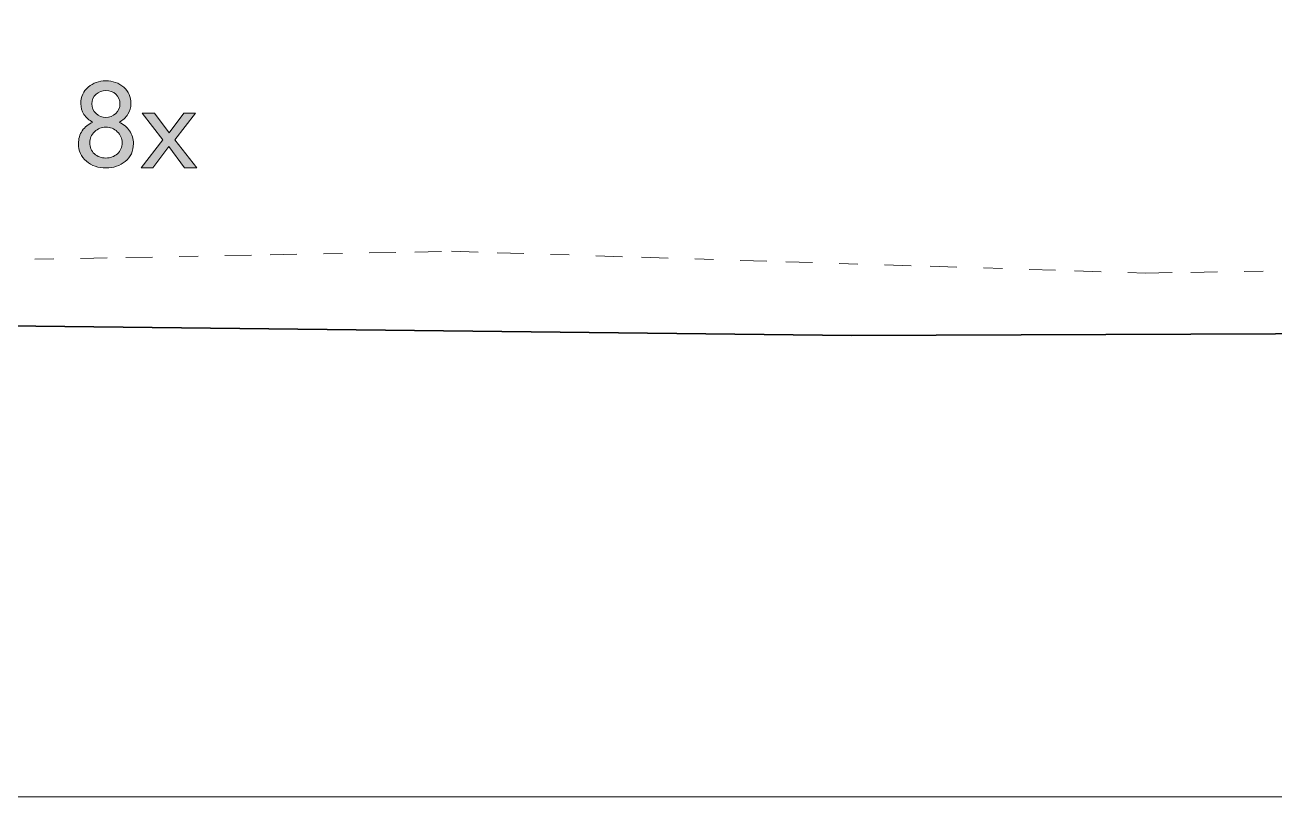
# Model space of a CAD drawing. Header units: inches. Extents: x 35 to 560, y 561 to 1057.
# Drawn here: x 228.21 to 234.82, y 560.52 to 564.6 of the extents above; entities that cross this region are included whole.
import ezdxf

# ---------------------------------------------------------------- set-up
doc = ezdxf.new("R2010")
doc.units = ezdxf.units.IN
doc.header["$MEASUREMENT"] = 0
doc.linetypes.add('AI-Linetype-8', pattern=[0.635, 0.141111, -0.035278, 0.141111, -0.141111, 0.035278, -0.141111])
doc.layers.add('Livello 1', color=7, linetype='Continuous')

msp = doc.modelspace()

# ---------------------------------------------------------------- hatches: boundary and pattern name
at = {"layer": 'Livello 1', "true_color": 0x010101}
h = msp.add_hatch(color=18, dxfattribs=at)
h.dxf.hatch_style = 2
edge = h.paths.add_edge_path()
edge.add_spline(control_points=[(228.7061, 564.0898), (228.7299, 564.0797), (228.7485, 564.0646), (228.762, 564.0445), (228.7754, 564.0245), (228.7822, 564.0019), (228.7822, 563.9766), (228.7822, 563.9369), (228.7678, 563.9055), (228.7394, 563.8824), (228.7108, 563.8593), (228.6766, 563.8477), (228.6367, 563.8477), (228.596, 563.8477), (228.5616, 563.8595), (228.5335, 563.8833), (228.5054, 563.9071), (228.4913, 563.9382), (228.4913, 563.9766), (228.4913, 564.0023), (228.4981, 564.0251), (228.5118, 564.0451), (228.5253, 564.0652), (228.5442, 564.0802), (228.5682, 564.0898), (228.5475, 564.1001), (228.5317, 564.1141), (228.5206, 564.1315), (228.5096, 564.149), (228.504, 564.1676), (228.504, 564.1875), (228.504, 564.2246), (228.517, 564.2542), (228.5431, 564.276), (228.5691, 564.2978), (228.6001, 564.3087), (228.6361, 564.3087), (228.6735, 564.3087), (228.7051, 564.2977), (228.7308, 564.2755), (228.7566, 564.2535), (228.7694, 564.2241), (228.7694, 564.1875), (228.7694, 564.1681), (228.764, 564.1495), (228.7531, 564.132), (228.7423, 564.1144), (228.7266, 564.1004), (228.7061, 564.0898)], knot_values=[0, 0, 0, 0, 0.035278, 0.035278, 0.035278, 0.070556, 0.070556, 0.070556, 0.105833, 0.105833, 0.105833, 0.141111, 0.141111, 0.141111, 0.176389, 0.176389, 0.176389, 0.211667, 0.211667, 0.211667, 0.246944, 0.246944, 0.246944, 0.282222, 0.282222, 0.282222, 0.3175, 0.3175, 0.3175, 0.352778, 0.352778, 0.352778, 0.388056, 0.388056, 0.388056, 0.423333, 0.423333, 0.423333, 0.458611, 0.458611, 0.458611, 0.493889, 0.493889, 0.493889, 0.529167, 0.529167, 0.529167, 0.564444, 0.564444, 0.564444, 0.564444], degree=3, periodic=0)
edge.add_line((228.7061, 564.0898), (228.7061, 564.0898))
edge = h.paths.add_edge_path()
edge.add_spline(control_points=[(228.6361, 563.9004), (228.6607, 563.9004), (228.6812, 563.9078), (228.6978, 563.9227), (228.7143, 563.9376), (228.7226, 563.9572), (228.7226, 563.9816), (228.7226, 564.0041), (228.7142, 564.0235), (228.6971, 564.0396), (228.6802, 564.0558), (228.6601, 564.0638), (228.6367, 564.0638), (228.6133, 564.0638), (228.5933, 564.0558), (228.5764, 564.0398), (228.5596, 564.0237), (228.5511, 564.0044), (228.5511, 563.9816), (228.5511, 563.9572), (228.5594, 563.9376), (228.5759, 563.9227), (228.5925, 563.9078), (228.6125, 563.9004), (228.6361, 563.9004)], knot_values=[0, 0, 0, 0, 0.035278, 0.035278, 0.035278, 0.070556, 0.070556, 0.070556, 0.105833, 0.105833, 0.105833, 0.141111, 0.141111, 0.141111, 0.176389, 0.176389, 0.176389, 0.211667, 0.211667, 0.211667, 0.246944, 0.246944, 0.246944, 0.282222, 0.282222, 0.282222, 0.282222], degree=3, periodic=0)
edge.add_line((228.6361, 563.9004), (228.6361, 563.9004))
edge = h.paths.add_edge_path()
edge.add_spline(control_points=[(228.6361, 564.1149), (228.6564, 564.1149), (228.6739, 564.1219), (228.6888, 564.1358), (228.7037, 564.1499), (228.7111, 564.1668), (228.7111, 564.1868), (228.7111, 564.208), (228.7039, 564.225), (228.6894, 564.2379), (228.6749, 564.2508), (228.6574, 564.2572), (228.6367, 564.2572), (228.6164, 564.2572), (228.5991, 564.2508), (228.5845, 564.2376), (228.5699, 564.2246), (228.5626, 564.2077), (228.5626, 564.1868), (228.5626, 564.1672), (228.5699, 564.1503), (228.5844, 564.1362), (228.5987, 564.122), (228.616, 564.1149), (228.6361, 564.1149)], knot_values=[0, 0, 0, 0, 0.035278, 0.035278, 0.035278, 0.070556, 0.070556, 0.070556, 0.105833, 0.105833, 0.105833, 0.141111, 0.141111, 0.141111, 0.176389, 0.176389, 0.176389, 0.211667, 0.211667, 0.211667, 0.246944, 0.246944, 0.246944, 0.282222, 0.282222, 0.282222, 0.282222], degree=3, periodic=0)
edge.add_line((228.6361, 564.1149), (228.6361, 564.1149))
at = {"layer": 'Livello 1'}
h = msp.add_hatch(color=256, dxfattribs=at)
h.dxf.hatch_style = 2
h.paths.add_polyline_path([(229.1176, 563.8477), (229.0522, 563.8477), (228.9697, 563.9608), (228.8857, 563.8477), (228.823, 563.8477), (228.9384, 563.9962), (228.8293, 564.1379), (228.8947, 564.1379), (228.9709, 564.0337), (229.0485, 564.1379), (229.1111, 564.1379), (229.0019, 563.9973)])

# ---------------------------------------------------------------- linework, layer by layer
at = {"layer": 'Livello 1', "lineweight": 0}
for points in [[(219.9813, 560.5182), (240.9813, 560.5182), (240.9813, 590.2182), (219.9813, 590.2182), (219.9813, 560.5182)], [(219.9813, 560.5182), (240.9813, 560.5182), (240.9813, 590.2182), (219.9813, 590.2182), (219.9813, 560.5182)], [(219.9813, 560.5182), (240.9813, 560.5182), (240.9813, 590.2182), (219.9813, 590.2182), (219.9813, 560.5182)], [(219.9813, 560.5182), (240.9813, 560.5182), (240.9813, 590.2182), (219.9813, 590.2182), (219.9813, 560.5182)], [(219.9813, 560.5182), (240.9813, 560.5182), (240.9813, 590.2182), (219.9813, 590.2182), (219.9813, 560.5182)], [(219.9813, 560.5182), (240.9813, 560.5182), (240.9813, 590.2182), (219.9813, 590.2182), (219.9813, 560.5182)], [(229.1176, 563.8477), (229.0522, 563.8477), (228.9697, 563.9608), (228.8857, 563.8477), (228.823, 563.8477), (228.9384, 563.9962), (228.8293, 564.1379), (228.8947, 564.1379), (228.9709, 564.0337), (229.0485, 564.1379), (229.1111, 564.1379), (229.0019, 563.9973), (229.1176, 563.8477)]]:
    msp.add_lwpolyline(points, dxfattribs=at)
at = {"layer": 'Livello 1', "linetype": 'AI-Linetype-8', "lineweight": 18}
msp.add_lwpolyline([(221.6873, 563.3522), (224.4415, 563.245), (224.9118, 563.3531), (227.7371, 563.3546), (230.4657, 563.4066), (234.1379, 563.2914), (239.0646, 563.3687)], dxfattribs=at)
at = {"layer": 'Livello 1', "lineweight": 35}
msp.add_open_spline([(239.2634, 562.9266), (239.2634, 562.9266), (239.5295, 563.1262), (239.5295, 563.1262), (239.5295, 563.1262), (239.2315, 563.3574), (239.2315, 563.3574), (239.2315, 563.3574), (239.5295, 563.5912), (239.5295, 563.5912), (239.5295, 563.5912), (239.5322, 565.6784), (239.5352, 568.0698), (239.5367, 569.3304), (239.3754, 570.6169), (239.3766, 571.7854), (239.3768, 571.9317), (239.5398, 572.134), (239.54, 572.2743), (239.5414, 573.6598), (239.5422, 574.8531), (239.5418, 575.1037), (239.5416, 575.2844), (239.2862, 575.2876), (239.2853, 575.3394), (239.2824, 575.4938), (239.5295, 575.5924), (239.5295, 575.5924), (239.5295, 575.5924), (239.5295, 575.6927), (239.5295, 575.6927), (239.5147, 575.7425), (238.9685, 575.8579), (238.7735, 575.7906), (238.6636, 575.7526), (236.1314, 575.7287), (233.8273, 575.7152), (232.048, 575.7047), (230.4048, 575.7004), (230.1181, 575.7004), (229.4602, 575.7004), (227.3878, 575.7229), (226.9979, 575.6555), (226.6079, 575.5882), (222.4583, 575.7971), (222.4583, 575.7971), (221.8228, 575.9032), (221.5762, 575.8916), (221.43, 575.9421), (221.43, 575.9421), (221.4549, 575.6813), (221.4549, 575.6813), (221.4549, 575.6813), (221.6327, 575.4642), (221.6327, 575.4642), (221.6327, 575.4642), (221.4549, 575.2759), (221.4549, 575.2759), (221.4549, 575.2759), (221.313, 571.5703), (221.6528, 570.2013), (221.7083, 569.9776), (221.4631, 569.6675), (221.4634, 569.4387), (221.4664, 566.52), (221.4664, 563.583), (221.4549, 563.6197), (221.4532, 563.6247), (221.5706, 563.5079), (221.7468, 563.3952), (221.8018, 563.3601), (221.4975, 563.1175), (221.4955, 562.9934), (221.4955, 562.9934), (221.7468, 562.7514), (222.356, 562.9198), (222.356, 562.9198), (224.7106, 562.9291), (224.7106, 562.9291), (224.7106, 562.9291), (225.3334, 563.0439), (225.3334, 563.0439), (225.3334, 563.0439), (232.5817, 562.9604), (232.5817, 562.9604), (232.5817, 562.9604), (238.867, 562.9853), (238.867, 562.9853), (238.867, 562.9853), (238.9123, 562.7081), (239.2634, 562.9266)], degree=3, knots=[0, 0, 0, 0, 1, 1, 1, 2, 2, 2, 3, 3, 3, 4, 4, 4, 5, 5, 5, 6, 6, 6, 7, 7, 7, 8, 8, 8, 9, 9, 9, 10, 10, 10, 11, 11, 11, 12, 12, 12, 13, 13, 13, 14, 14, 14, 15, 15, 15, 16, 16, 16, 17, 17, 17, 18, 18, 18, 19, 19, 19, 20, 20, 20, 21, 21, 21, 22, 22, 22, 23, 23, 23, 24, 24, 24, 25, 25, 25, 26, 26, 26, 27, 27, 27, 28, 28, 28, 29, 29, 29, 30, 30, 30, 30], dxfattribs=at)
at = {"layer": 'Livello 1', "lineweight": 0}
for points, knots in [([(228.7061, 564.0898), (228.7299, 564.0797), (228.7485, 564.0646), (228.762, 564.0445), (228.7754, 564.0245), (228.7822, 564.0019), (228.7822, 563.9766), (228.7822, 563.9369), (228.7678, 563.9055), (228.7394, 563.8824), (228.7108, 563.8593), (228.6766, 563.8477), (228.6367, 563.8477), (228.596, 563.8477), (228.5616, 563.8595), (228.5335, 563.8833), (228.5054, 563.9071), (228.4913, 563.9382), (228.4913, 563.9766), (228.4913, 564.0023), (228.4981, 564.0251), (228.5118, 564.0451), (228.5253, 564.0652), (228.5442, 564.0802), (228.5682, 564.0898), (228.5475, 564.1001), (228.5317, 564.1141), (228.5206, 564.1315), (228.5096, 564.149), (228.504, 564.1676), (228.504, 564.1875), (228.504, 564.2246), (228.517, 564.2542), (228.5431, 564.276), (228.5691, 564.2978), (228.6001, 564.3087), (228.6361, 564.3087), (228.6735, 564.3087), (228.7051, 564.2977), (228.7308, 564.2755), (228.7566, 564.2535), (228.7694, 564.2241), (228.7694, 564.1875), (228.7694, 564.1681), (228.764, 564.1495), (228.7531, 564.132), (228.7423, 564.1144), (228.7266, 564.1004), (228.7061, 564.0898)], [0, 0, 0, 0, 1, 1, 1, 2, 2, 2, 3, 3, 3, 4, 4, 4, 5, 5, 5, 6, 6, 6, 7, 7, 7, 8, 8, 8, 9, 9, 9, 10, 10, 10, 11, 11, 11, 12, 12, 12, 13, 13, 13, 14, 14, 14, 15, 15, 15, 16, 16, 16, 16]), ([(228.6361, 564.1149), (228.6564, 564.1149), (228.6739, 564.1219), (228.6888, 564.1358), (228.7037, 564.1499), (228.7111, 564.1668), (228.7111, 564.1868), (228.7111, 564.208), (228.7039, 564.225), (228.6894, 564.2379), (228.6749, 564.2508), (228.6574, 564.2572), (228.6367, 564.2572), (228.6164, 564.2572), (228.5991, 564.2508), (228.5845, 564.2376), (228.5699, 564.2246), (228.5626, 564.2077), (228.5626, 564.1868), (228.5626, 564.1672), (228.5699, 564.1503), (228.5844, 564.1362), (228.5987, 564.122), (228.616, 564.1149), (228.6361, 564.1149)], [0, 0, 0, 0, 1, 1, 1, 2, 2, 2, 3, 3, 3, 4, 4, 4, 5, 5, 5, 6, 6, 6, 7, 7, 7, 8, 8, 8, 8]), ([(228.6361, 563.9004), (228.6607, 563.9004), (228.6812, 563.9078), (228.6978, 563.9227), (228.7143, 563.9376), (228.7226, 563.9572), (228.7226, 563.9816), (228.7226, 564.0041), (228.7142, 564.0235), (228.6971, 564.0396), (228.6802, 564.0558), (228.6601, 564.0638), (228.6367, 564.0638), (228.6133, 564.0638), (228.5933, 564.0558), (228.5764, 564.0398), (228.5596, 564.0237), (228.5511, 564.0044), (228.5511, 563.9816), (228.5511, 563.9572), (228.5594, 563.9376), (228.5759, 563.9227), (228.5925, 563.9078), (228.6125, 563.9004), (228.6361, 563.9004)], [0, 0, 0, 0, 1, 1, 1, 2, 2, 2, 3, 3, 3, 4, 4, 4, 5, 5, 5, 6, 6, 6, 7, 7, 7, 8, 8, 8, 8])]:
    msp.add_open_spline(points, degree=3, knots=knots, dxfattribs=at)

doc.saveas('drawing.dxf')
